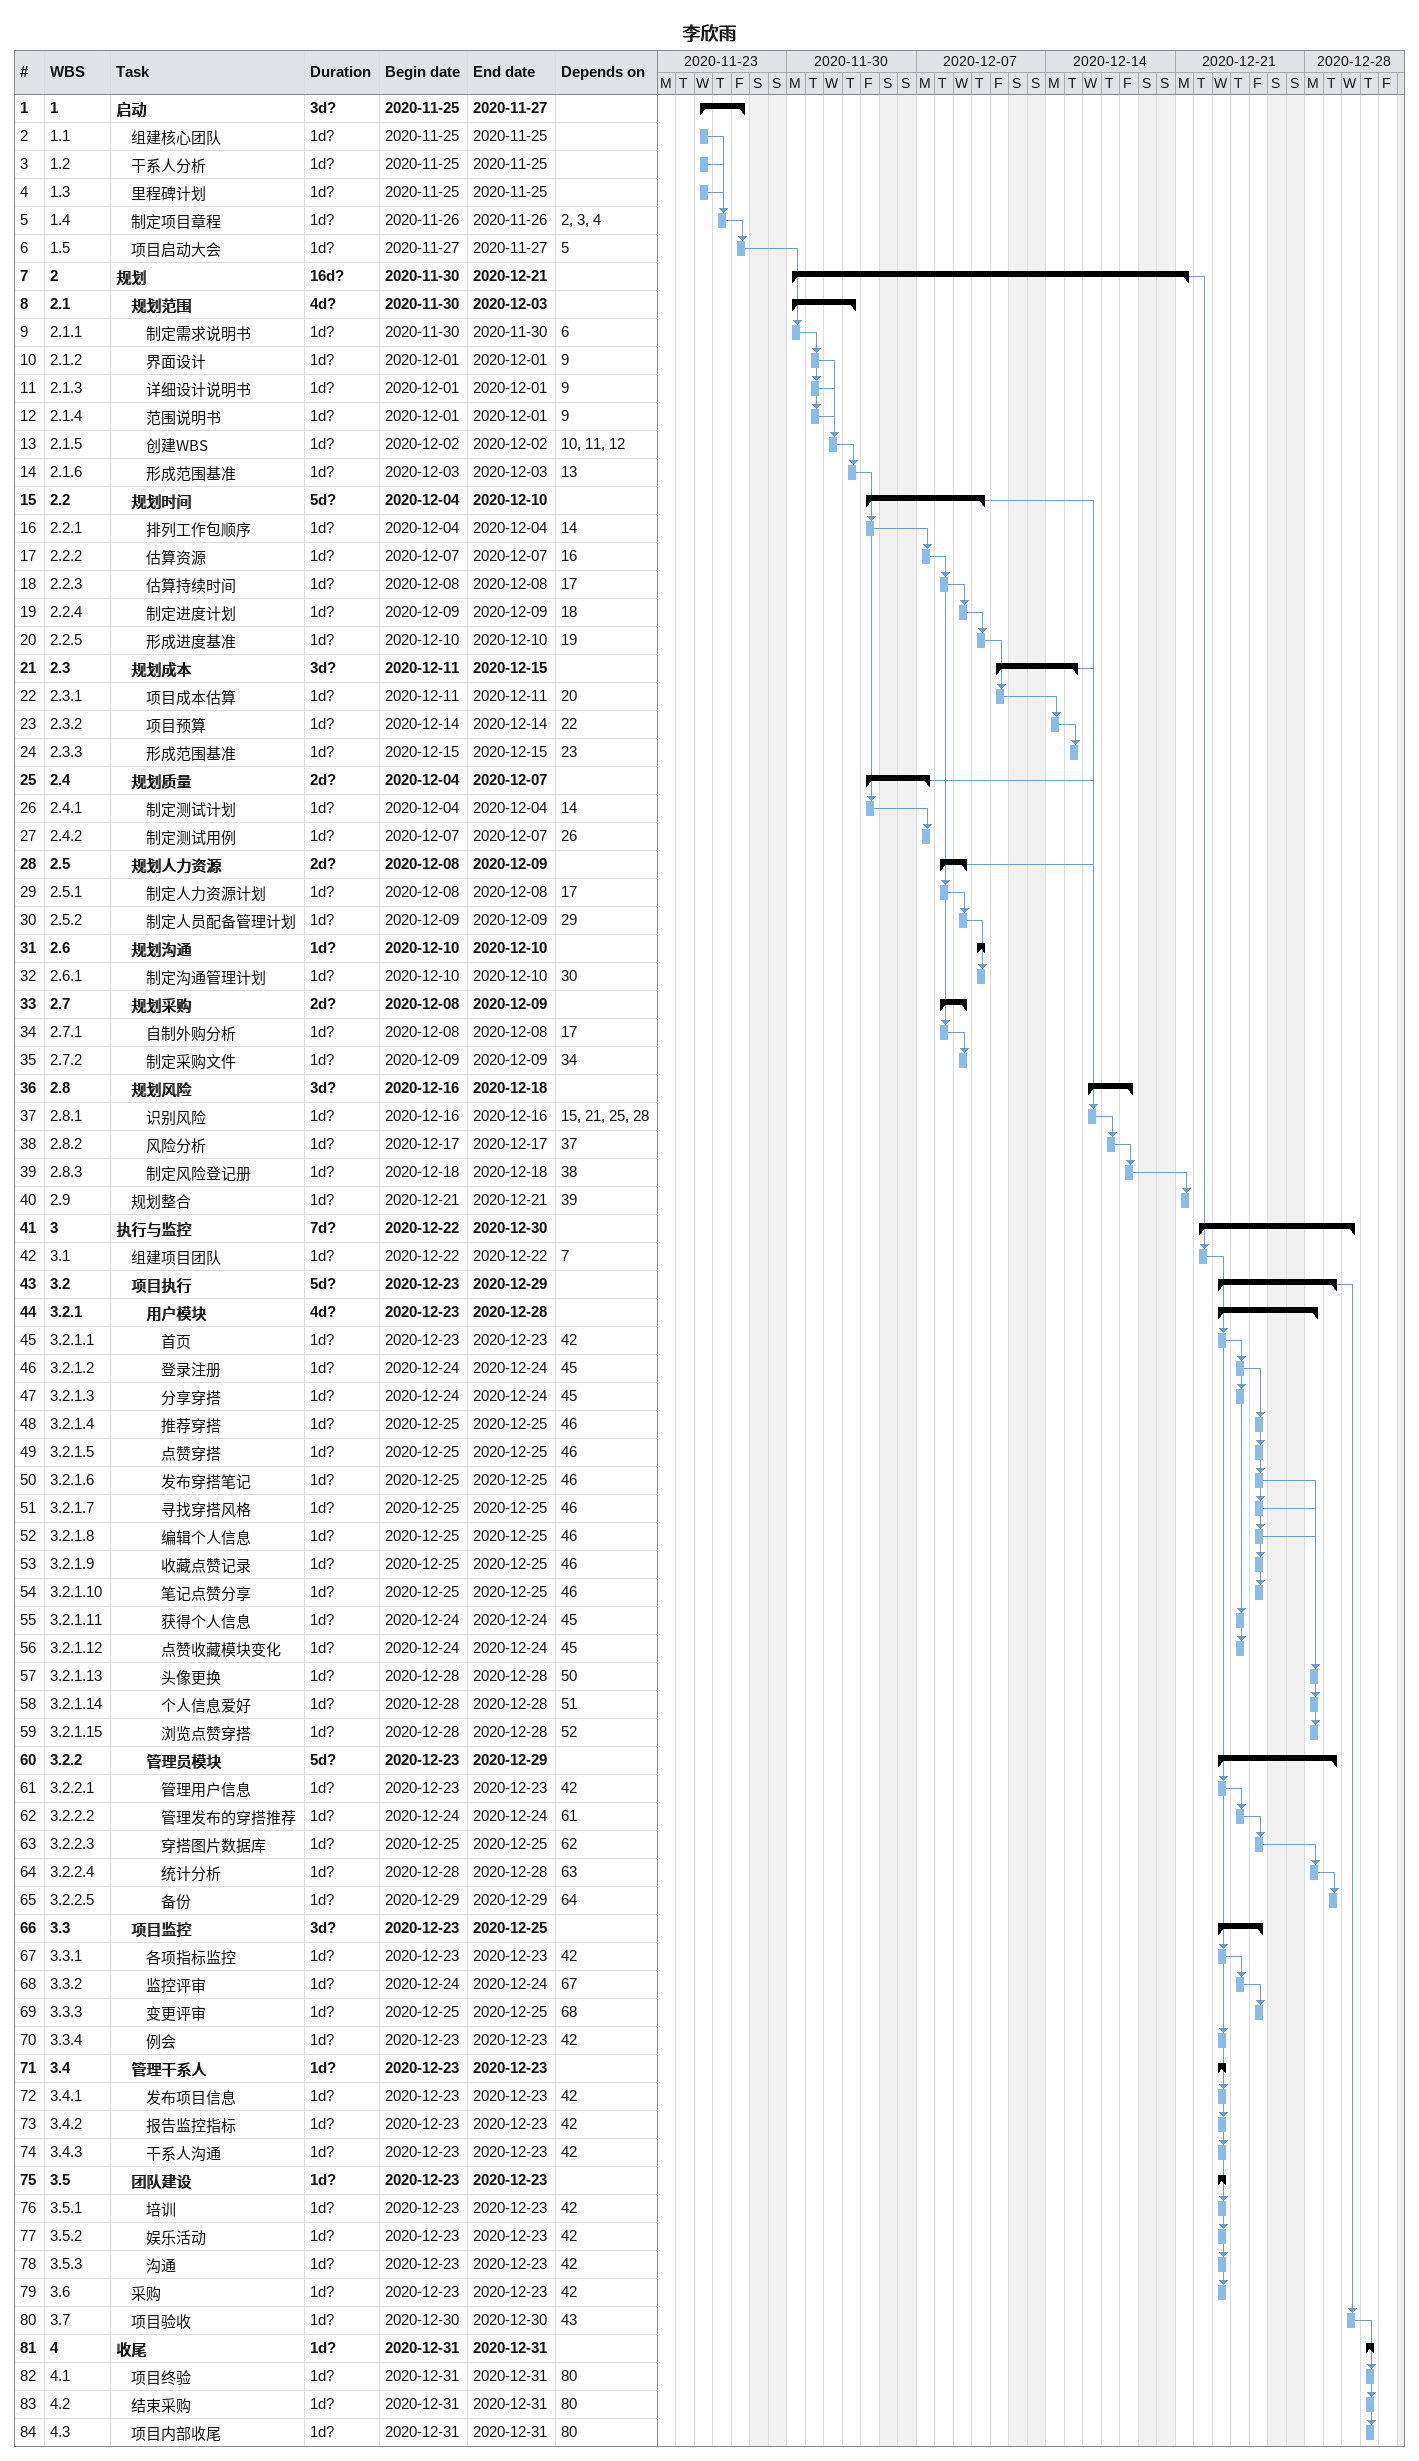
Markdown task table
李欣雨

| ID | WBS | Task | Duration | Start | Finish | Predecessors |
|---|---|---|---|---|---|---|
| 1 | 1 | **启动** | 3d? | 2020-11-25 | 2020-11-27 |  |
| 2 | 1.1 | 组建核心团队 | 1d? | 2020-11-25 | 2020-11-25 |  |
| 3 | 1.2 | 干系人分析 | 1d? | 2020-11-25 | 2020-11-25 |  |
| 4 | 1.3 | 里程碑计划 | 1d? | 2020-11-25 | 2020-11-25 |  |
| 5 | 1.4 | 制定项目章程 | 1d? | 2020-11-26 | 2020-11-26 | 2, 3, 4 |
| 6 | 1.5 | 项目启动大会 | 1d? | 2020-11-27 | 2020-11-27 | 5 |
| 7 | 2 | **规划** | 16d? | 2020-11-30 | 2020-12-21 |  |
| 8 | 2.1 | **规划范围** | 4d? | 2020-11-30 | 2020-12-03 |  |
| 9 | 2.1.1 | 制定需求说明书 | 1d? | 2020-11-30 | 2020-11-30 | 6 |
| 10 | 2.1.2 | 界面设计 | 1d? | 2020-12-01 | 2020-12-01 | 9 |
| 11 | 2.1.3 | 详细设计说明书 | 1d? | 2020-12-01 | 2020-12-01 | 9 |
| 12 | 2.1.4 | 范围说明书 | 1d? | 2020-12-01 | 2020-12-01 | 9 |
| 13 | 2.1.5 | 创建WBS | 1d? | 2020-12-02 | 2020-12-02 | 10, 11, 12 |
| 14 | 2.1.6 | 形成范围基准 | 1d? | 2020-12-03 | 2020-12-03 | 13 |
| 15 | 2.2 | **规划时间** | 5d? | 2020-12-04 | 2020-12-10 |  |
| 16 | 2.2.1 | 排列工作包顺序 | 1d? | 2020-12-04 | 2020-12-04 | 14 |
| 17 | 2.2.2 | 估算资源 | 1d? | 2020-12-07 | 2020-12-07 | 16 |
| 18 | 2.2.3 | 估算持续时间 | 1d? | 2020-12-08 | 2020-12-08 | 17 |
| 19 | 2.2.4 | 制定进度计划 | 1d? | 2020-12-09 | 2020-12-09 | 18 |
| 20 | 2.2.5 | 形成进度基准 | 1d? | 2020-12-10 | 2020-12-10 | 19 |
| 21 | 2.3 | **规划成本** | 3d? | 2020-12-11 | 2020-12-15 |  |
| 22 | 2.3.1 | 项目成本估算 | 1d? | 2020-12-11 | 2020-12-11 | 20 |
| 23 | 2.3.2 | 项目预算 | 1d? | 2020-12-14 | 2020-12-14 | 22 |
| 24 | 2.3.3 | 形成范围基准 | 1d? | 2020-12-15 | 2020-12-15 | 23 |
| 25 | 2.4 | **规划质量** | 2d? | 2020-12-04 | 2020-12-07 |  |
| 26 | 2.4.1 | 制定测试计划 | 1d? | 2020-12-04 | 2020-12-04 | 14 |
| 27 | 2.4.2 | 制定测试用例 | 1d? | 2020-12-07 | 2020-12-07 | 26 |
| 28 | 2.5 | **规划人力资源** | 2d? | 2020-12-08 | 2020-12-09 |  |
| 29 | 2.5.1 | 制定人力资源计划 | 1d? | 2020-12-08 | 2020-12-08 | 17 |
| 30 | 2.5.2 | 制定人员配备管理计划 | 1d? | 2020-12-09 | 2020-12-09 | 29 |
| 31 | 2.6 | **规划沟通** | 1d? | 2020-12-10 | 2020-12-10 |  |
| 32 | 2.6.1 | 制定沟通管理计划 | 1d? | 2020-12-10 | 2020-12-10 | 30 |
| 33 | 2.7 | **规划采购** | 2d? | 2020-12-08 | 2020-12-09 |  |
| 34 | 2.7.1 | 自制外购分析 | 1d? | 2020-12-08 | 2020-12-08 | 17 |
| 35 | 2.7.2 | 制定采购文件 | 1d? | 2020-12-09 | 2020-12-09 | 34 |
| 36 | 2.8 | **规划风险** | 3d? | 2020-12-16 | 2020-12-18 |  |
| 37 | 2.8.1 | 识别风险 | 1d? | 2020-12-16 | 2020-12-16 | 15, 21, 25, 28 |
| 38 | 2.8.2 | 风险分析 | 1d? | 2020-12-17 | 2020-12-17 | 37 |
| 39 | 2.8.3 | 制定风险登记册 | 1d? | 2020-12-18 | 2020-12-18 | 38 |
| 40 | 2.9 | 规划整合 | 1d? | 2020-12-21 | 2020-12-21 | 39 |
| 41 | 3 | **执行与监控** | 7d? | 2020-12-22 | 2020-12-30 |  |
| 42 | 3.1 | 组建项目团队 | 1d? | 2020-12-22 | 2020-12-22 | 7 |
| 43 | 3.2 | **项目执行** | 5d? | 2020-12-23 | 2020-12-29 |  |
| 44 | 3.2.1 | **用户模块** | 4d? | 2020-12-23 | 2020-12-28 |  |
| 45 | 3.2.1.1 | 首页 | 1d? | 2020-12-23 | 2020-12-23 | 42 |
| 46 | 3.2.1.2 | 登录注册 | 1d? | 2020-12-24 | 2020-12-24 | 45 |
| 47 | 3.2.1.3 | 分享穿搭 | 1d? | 2020-12-24 | 2020-12-24 | 45 |
| 48 | 3.2.1.4 | 推荐穿搭 | 1d? | 2020-12-25 | 2020-12-25 | 46 |
| 49 | 3.2.1.5 | 点赞穿搭 | 1d? | 2020-12-25 | 2020-12-25 | 46 |
| 50 | 3.2.1.6 | 发布穿搭笔记 | 1d? | 2020-12-25 | 2020-12-25 | 46 |
| 51 | 3.2.1.7 | 寻找穿搭风格 | 1d? | 2020-12-25 | 2020-12-25 | 46 |
| 52 | 3.2.1.8 | 编辑个人信息 | 1d? | 2020-12-25 | 2020-12-25 | 46 |
| 53 | 3.2.1.9 | 收藏点赞记录 | 1d? | 2020-12-25 | 2020-12-25 | 46 |
| 54 | 3.2.1.10 | 笔记点赞分享 | 1d? | 2020-12-25 | 2020-12-25 | 46 |
| 55 | 3.2.1.11 | 获得个人信息 | 1d? | 2020-12-24 | 2020-12-24 | 45 |
| 56 | 3.2.1.12 | 点赞收藏模块变化 | 1d? | 2020-12-24 | 2020-12-24 | 45 |
| 57 | 3.2.1.13 | 头像更换 | 1d? | 2020-12-28 | 2020-12-28 | 50 |
| 58 | 3.2.1.14 | 个人信息爱好 | 1d? | 2020-12-28 | 2020-12-28 | 51 |
| 59 | 3.2.1.15 | 浏览点赞穿搭 | 1d? | 2020-12-28 | 2020-12-28 | 52 |
| 60 | 3.2.2 | **管理员模块** | 5d? | 2020-12-23 | 2020-12-29 |  |
| 61 | 3.2.2.1 | 管理用户信息 | 1d? | 2020-12-23 | 2020-12-23 | 42 |
| 62 | 3.2.2.2 | 管理发布的穿搭推荐 | 1d? | 2020-12-24 | 2020-12-24 | 61 |
| 63 | 3.2.2.3 | 穿搭图片数据库 | 1d? | 2020-12-25 | 2020-12-25 | 62 |
| 64 | 3.2.2.4 | 统计分析 | 1d? | 2020-12-28 | 2020-12-28 | 63 |
| 65 | 3.2.2.5 | 备份 | 1d? | 2020-12-29 | 2020-12-29 | 64 |
| 66 | 3.3 | **项目监控** | 3d? | 2020-12-23 | 2020-12-25 |  |
| 67 | 3.3.1 | 各项指标监控 | 1d? | 2020-12-23 | 2020-12-23 | 42 |
| 68 | 3.3.2 | 监控评审 | 1d? | 2020-12-24 | 2020-12-24 | 67 |
| 69 | 3.3.3 | 变更评审 | 1d? | 2020-12-25 | 2020-12-25 | 68 |
| 70 | 3.3.4 | 例会 | 1d? | 2020-12-23 | 2020-12-23 | 42 |
| 71 | 3.4 | **管理干系人** | 1d? | 2020-12-23 | 2020-12-23 |  |
| 72 | 3.4.1 | 发布项目信息 | 1d? | 2020-12-23 | 2020-12-23 | 42 |
| 73 | 3.4.2 | 报告监控指标 | 1d? | 2020-12-23 | 2020-12-23 | 42 |
| 74 | 3.4.3 | 干系人沟通 | 1d? | 2020-12-23 | 2020-12-23 | 42 |
| 75 | 3.5 | **团队建设** | 1d? | 2020-12-23 | 2020-12-23 |  |
| 76 | 3.5.1 | 培训 | 1d? | 2020-12-23 | 2020-12-23 | 42 |
| 77 | 3.5.2 | 娱乐活动 | 1d? | 2020-12-23 | 2020-12-23 | 42 |
| 78 | 3.5.3 | 沟通 | 1d? | 2020-12-23 | 2020-12-23 | 42 |
| 79 | 3.6 | 采购 | 1d? | 2020-12-23 | 2020-12-23 | 42 |
| 80 | 3.7 | 项目验收 | 1d? | 2020-12-30 | 2020-12-30 | 43 |
| 81 | 4 | **收尾** | 1d? | 2020-12-31 | 2020-12-31 |  |
| 82 | 4.1 | 项目终验 | 1d? | 2020-12-31 | 2020-12-31 | 80 |
| 83 | 4.2 | 结束采购 | 1d? | 2020-12-31 | 2020-12-31 | 80 |
| 84 | 4.3 | 项目内部收尾 | 1d? | 2020-12-31 | 2020-12-31 | 80 |
